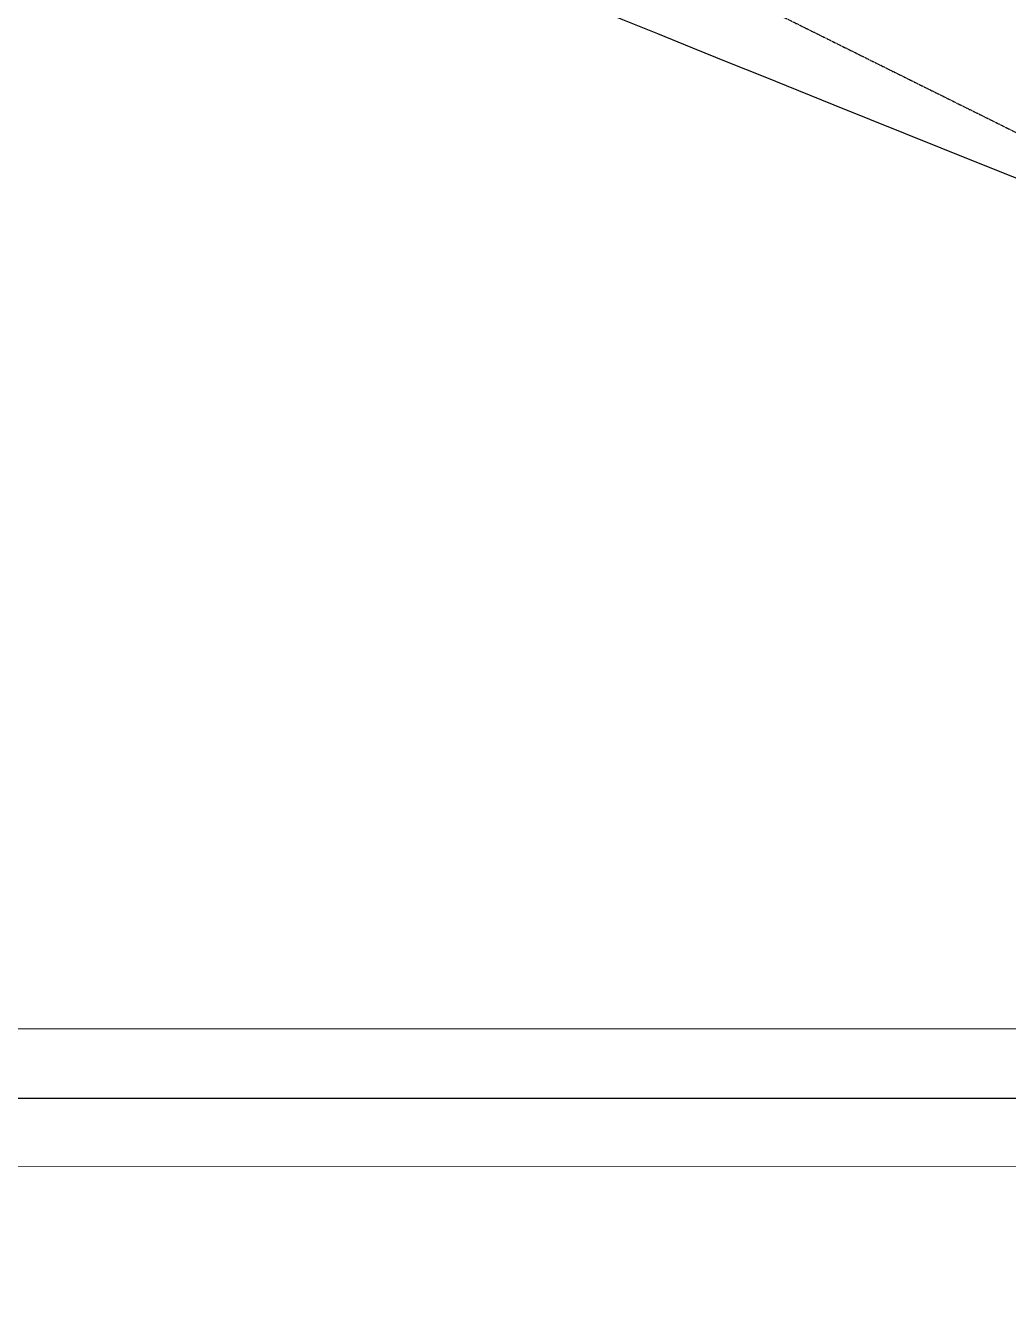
# Model space of a CAD drawing. Header units: inches. Extents: x 16065 to 240872, y 14603 to 37076.
# Drawn here: x 22859 to 23647, y 18639 to 19669 of the extents above; entities that cross this region are included whole.
import ezdxf

# ---------------------------------------------------------------- set-up
doc = ezdxf.new("R2010")
doc.units = ezdxf.units.IN
doc.header["$MEASUREMENT"] = 0
doc.linetypes.add('CENTER', pattern=[2, 1.25, -0.25, 0.25, -0.25])
doc.linetypes.add('CENTER2', pattern=[1.125, 0.75, -0.125, 0.125, -0.125])
doc.layers.add('PDF10_Geometry', color=7, linetype='Continuous')
doc.layers.add('wl 2', color=3, linetype='Continuous')

# ---------------------------------------------------------------- blocks, each defined once
blk = doc.blocks.new('hhh')
at = {"linetype": 'CENTER'}
blk.add_line((217.30265, -17.13441), (224.11065, -17.13441), dxfattribs=at)
at = {"layer": 'PDF10_Geometry', "lineweight": 9}
for points in [[(217.30265, -17.08374), (217.13024, -17.09427), (217.30265, -17.08374), (218.3961, -17.08377)], [(217.13024, -17.16666), (217.13024, -17.17389), (217.30265, -17.18442), (220.46987, -17.18424)]]:
    blk.add_lwpolyline(points, dxfattribs=at)

msp = doc.modelspace()

# ---------------------------------------------------------------- linework, layer by layer
msp.add_open_spline([(19700.7453, 21216.29254), (20897.07389, 20708.05365), (22824.48941, 19850.93499), (26868.44058, 18287.01634), (30516.36333, 17530.31409), (35462.14712, 17530.31409), (39099.37122, 17545.28939), (41523.6453, 17530.19254)], degree=3, knots=[0, 0, 0, 0, 3.550687011, 7.088547091, 10.454405696, 13.7632034237, 20.3763634097, 20.3763634097, 20.3763634097, 20.3763634097])
at = {"layer": 'wl 2', "linetype": 'CENTER2'}
msp.add_line((19701.13092, 21544.95846), (23976.73117, 19422.56312), dxfattribs=at)

# ---------------------------------------------------------------- block references
at = {"xscale": 1100, "yscale": 1100, "zscale": 1100}
msp.add_blockref('hhh', (-216430.48081, 37655.95803), dxfattribs=at)

doc.saveas('drawing.dxf')
